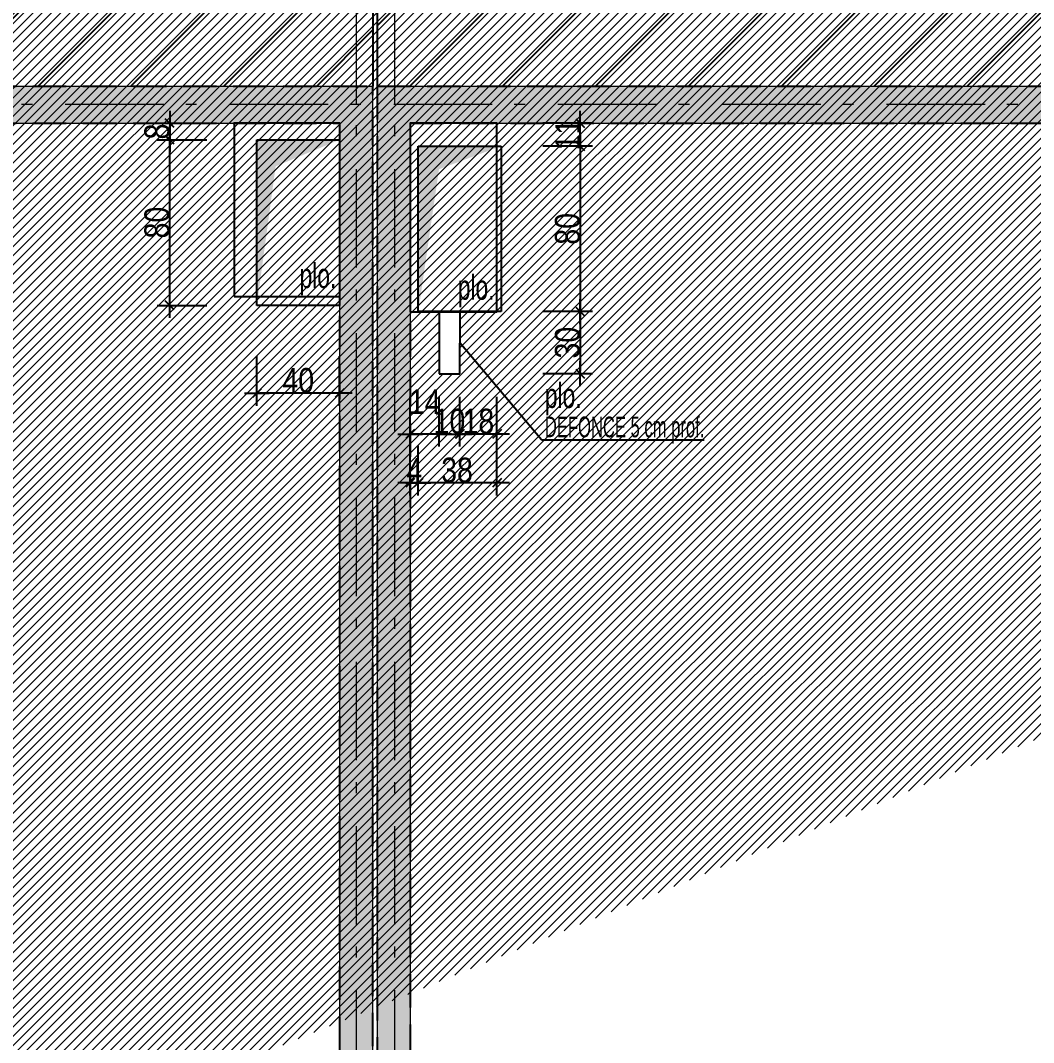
# Model space of a CAD drawing. Header units: centimetres. Extents: x -1744 to 32711, y -16767 to -12567.
# Drawn here: x 29689.8 to 30179.4, y -15395.8 to -14901.9 of the extents above; entities that cross this region are included whole.
import ezdxf

# ---------------------------------------------------------------- set-up
doc = ezdxf.new("R2010")
doc.units = ezdxf.units.CM
doc.header["$LTSCALE"] = 25.4
doc.header["$PDMODE"] = 1
doc.header["$PDSIZE"] = -2
doc.linetypes.add('CACHEX2', pattern=[19.05, 12.7, -6.35])
doc.linetypes.add('Style de ligne -6', pattern=[1.04164, 0.625, -0.20828, 0.06943, -0.13893])
for name, color, linetype in [('01_cote_gen', 4, 'Continuous'), ('01_linteaux', 2, 'Continuous'), ('01_murs_sup', 2, 'CACHEX2'), ('01_poch_murs', 253, 'Continuous'), ('01_resv', 32, 'Continuous'), ('01_texte', 230, 'Continuous'), ('AA_COTES', 2, 'Continuous')]:
    doc.layers.add(name, color=color, linetype=linetype)
for name, color, linetype, lineweight in [('01_murs_coup', 5, 'Continuous', 60), ('01_résv', 32, 'Continuous', 9), ('B Général', 7, 'Continuous', 5)]:
    doc.layers.add(name, color=color, linetype=linetype, lineweight=lineweight)
doc.styles.add('ARIAL NA', font='ARIALN.TTF')
doc.styles.add('STYLE2', font='ARIALN.TTF')
doc.dimstyles.new('JB50', dxfattribs={"dimscale": 0.1, "dimtxt": 150, "dimasz": 15, "dimexe": 0.1, "dimexo": 0.1, "dimgap": 0.09, "dimtad": 1, "dimdec": 1, "dimdsep": 46, "dimtxsty": 'STYLE2', "dimblk1": 'BOND_G', "dimblk2": 'BOND_D', "dimsah": 1, "dimcen": 1.5, "dimdle": 0.01, "dimse1": 1, "dimse2": 1, "dimclrd": 4, "dimclre": 2, "dimclrt": 6, "dimazin": 2, "dimtfac": 2.333333, "dimtdec": 1, "dimtix": 1, "dimtmove": 2, "dimatfit": 3, "dimldrblk": 'BOND_G', "dimfxl": 1, "dimtolj": 1, "dimtzin": 0, "dimarcsym": 0})
doc.dimstyles.new('JB50res', dxfattribs={"dimscale": 0.1, "dimtxt": 120, "dimasz": 12, "dimexe": 0.1, "dimexo": 0.1, "dimgap": 0.09, "dimtad": 1, "dimdec": 1, "dimdsep": 46, "dimtxsty": 'STYLE2', "dimblk1": 'BOND_G', "dimblk2": 'BOND_D', "dimsah": 1, "dimcen": 1.5, "dimdle": 0.01, "dimse1": 1, "dimse2": 1, "dimclrd": 4, "dimclre": 2, "dimclrt": 6, "dimazin": 2, "dimtfac": 2.333333, "dimtdec": 1, "dimtix": 1, "dimtmove": 2, "dimatfit": 3, "dimldrblk": 'BOND_G', "dimfxl": 1, "dimtolj": 1, "dimtzin": 0, "dimarcsym": 0})

# ---------------------------------------------------------------- blocks, each defined once
blk = doc.blocks.new('BOND_G')
at = {"layer": 'AA_COTES', "color": 0}
for p, q in [((0, -5), (0, 15)), ((5, 0), (-5, 0)), ((1.77, 1.77), (-1.77, -1.77))]:
    blk.add_line(p, q, dxfattribs=at)
blk = doc.blocks.new('BOND_D')
at = {"layer": 'AA_COTES', "color": 0}
for p, q in [((0, 5), (0, -15)), ((5, 0), (-5, 0)), ((-1.77, -1.77), (1.77, 1.77))]:
    blk.add_line(p, q, dxfattribs=at)
blk = doc.blocks.new('*D248')
at = {"layer": '01_cote_gen', "color": 4, "lineweight": -2, "transparency": 16777216}
blk.add_line((29960.31, -14963.79), (29960.31, -15041.39), dxfattribs=at)
at = {"layer": 'Defpoints', "color": 0, "transparency": 16777216}
for p in [(29912.67, -14962.59), (29932.34, -15042.59), (29960.31, -15042.59)]:
    blk.add_point(p, dxfattribs=at)
at = {"layer": '01_cote_gen', "color": 4, "lineweight": -2, "transparency": 16777216, "xscale": 1.2, "yscale": 1.2, "zscale": 1.2}
for name, p, rotation in [('BOND_G', (29960.31, -14962.59), 90), ('BOND_D', (29960.31, -15042.59), 270)]:
    blk.add_blockref(name, p, dxfattribs=dict(at, rotation=rotation))
at = {"layer": '01_cote_gen', "color": 6, "transparency": 16777216, "insert": (29954.18, -15002.59), "char_height": 12, "attachment_point": 5, "rotation": 90, "style": 'STYLE2'}
blk.add_mtext('\\A1;80', dxfattribs=at)
blk = doc.blocks.new('*D249')
at = {"layer": '01_cote_gen', "color": 4, "lineweight": -2, "transparency": 16777216}
for p, q in [((29960.31, -14950.36), (29960.31, -14949.16)), ((29960.31, -14962.59), (29960.31, -14951.56)), ((29960.31, -14963.79), (29960.31, -14964.99))]:
    blk.add_line(p, q, dxfattribs=at)
at = {"layer": 'Defpoints', "color": 0, "transparency": 16777216}
for p in [(29948.82, -14951.56), (29960.31, -14951.56), (29948.82, -14962.59)]:
    blk.add_point(p, dxfattribs=at)
at = {"layer": '01_cote_gen', "color": 4, "lineweight": -2, "transparency": 16777216, "xscale": 1.2, "yscale": 1.2, "zscale": 1.2}
for name, p, rotation in [('BOND_D', (29960.31, -14951.56), 270), ('BOND_G', (29960.31, -14962.59), 90)]:
    blk.add_blockref(name, p, dxfattribs=dict(at, rotation=rotation))
at = {"layer": '01_cote_gen', "color": 6, "transparency": 16777216, "insert": (29954.28, -14957.07), "char_height": 12, "attachment_point": 5, "rotation": 90, "style": 'STYLE2'}
blk.add_mtext('\\A1;11', dxfattribs=at)
blk = doc.blocks.new('*D250')
at = {"layer": '01_cote_gen', "color": 4, "lineweight": -2, "transparency": 16777216}
blk.add_line((29960.31, -15043.79), (29960.31, -15071.39), dxfattribs=at)
at = {"layer": 'Defpoints', "color": 0, "transparency": 16777216}
for p in [(29912.62, -15042.59), (29902.09, -15072.59), (29960.31, -15072.59)]:
    blk.add_point(p, dxfattribs=at)
at = {"layer": '01_cote_gen', "color": 4, "lineweight": -2, "transparency": 16777216, "xscale": 1.2, "yscale": 1.2, "zscale": 1.2}
for name, p, rotation in [('BOND_G', (29960.31, -15042.59), 90), ('BOND_D', (29960.31, -15072.59), 270)]:
    blk.add_blockref(name, p, dxfattribs=dict(at, rotation=rotation))
at = {"layer": '01_cote_gen', "color": 6, "transparency": 16777216, "insert": (29954.18, -15057.59), "char_height": 12, "attachment_point": 5, "rotation": 90, "style": 'STYLE2'}
blk.add_mtext('\\A1;30', dxfattribs=at)
blk = doc.blocks.new('*D251')
at = {"layer": '01_cote_gen', "color": 4, "lineweight": -2, "transparency": 16777216}
blk.add_line((29918.89, -15125.39), (29883.29, -15125.39), dxfattribs=at)
at = {"layer": 'Defpoints', "color": 0, "transparency": 16777216}
for p in [(29882.09, -15042.67), (29920.09, -15045.27), (29882.09, -15125.39)]:
    blk.add_point(p, dxfattribs=at)
at = {"layer": '01_cote_gen', "color": 4, "lineweight": -2, "transparency": 16777216, "xscale": 1.2, "yscale": 1.2, "zscale": 1.2, "rotation": 180}
blk.add_blockref('BOND_D', (29882.09, -15125.39), dxfattribs=at)
at = {"layer": '01_cote_gen', "color": 4, "lineweight": -2, "transparency": 16777216, "xscale": 1.2, "yscale": 1.2, "zscale": 1.2}
blk.add_blockref('BOND_G', (29920.09, -15125.39), dxfattribs=at)
at = {"layer": '01_cote_gen', "color": 6, "transparency": 16777216, "insert": (29900.79, -15119.26), "char_height": 12, "attachment_point": 5, "style": 'STYLE2'}
blk.add_mtext('\\A1;38', dxfattribs=at)
blk = doc.blocks.new('*D252')
at = {"layer": '01_cote_gen', "color": 4, "lineweight": -2, "transparency": 16777216}
blk.add_line((29890.99, -15101.76), (29879.37, -15101.76), dxfattribs=at)
at = {"layer": 'Defpoints', "color": 0, "transparency": 16777216}
for p in [(29878.17, -15075.51), (29892.19, -15075.51), (29878.17, -15101.76)]:
    blk.add_point(p, dxfattribs=at)
at = {"layer": '01_cote_gen', "color": 4, "lineweight": -2, "transparency": 16777216, "xscale": 1.2, "yscale": 1.2, "zscale": 1.2, "rotation": 180}
blk.add_blockref('BOND_D', (29878.17, -15101.76), dxfattribs=at)
at = {"layer": '01_cote_gen', "color": 4, "lineweight": -2, "transparency": 16777216, "xscale": 1.2, "yscale": 1.2, "zscale": 1.2}
blk.add_blockref('BOND_G', (29892.19, -15101.76), dxfattribs=at)
at = {"layer": '01_cote_gen', "color": 6, "transparency": 16777216, "insert": (29885.18, -15086.14), "char_height": 12, "attachment_point": 5, "style": 'STYLE2'}
blk.add_mtext('\\A1;14', dxfattribs=at)
blk = doc.blocks.new('*D253')
at = {"layer": '01_cote_gen', "color": 4, "lineweight": -2, "transparency": 16777216}
for p, q in [((29890.99, -15101.76), (29889.79, -15101.76)), ((29892.19, -15101.76), (29902.09, -15101.76)), ((29903.29, -15101.76), (29904.49, -15101.76))]:
    blk.add_line(p, q, dxfattribs=at)
at = {"layer": 'Defpoints', "color": 0, "transparency": 16777216}
for p in [(29892.19, -15079.48), (29902.09, -15085.4), (29902.09, -15101.76)]:
    blk.add_point(p, dxfattribs=at)
at = {"layer": '01_cote_gen', "color": 4, "lineweight": -2, "transparency": 16777216, "xscale": 1.2, "yscale": 1.2, "zscale": 1.2}
blk.add_blockref('BOND_G', (29892.19, -15101.76), dxfattribs=at)
at = {"layer": '01_cote_gen', "color": 4, "lineweight": -2, "transparency": 16777216, "xscale": 1.2, "yscale": 1.2, "zscale": 1.2, "rotation": 180}
blk.add_blockref('BOND_D', (29902.09, -15101.76), dxfattribs=at)
at = {"layer": '01_cote_gen', "color": 6, "transparency": 16777216, "insert": (29897.14, -15095.62), "char_height": 12, "attachment_point": 5, "style": 'STYLE2'}
blk.add_mtext('\\A1;10', dxfattribs=at)
blk = doc.blocks.new('*D254')
at = {"layer": '01_cote_gen', "color": 4, "lineweight": -2, "transparency": 16777216}
blk.add_line((29918.89, -15101.76), (29903.34, -15101.76), dxfattribs=at)
at = {"layer": 'Defpoints', "color": 0, "transparency": 16777216}
for p in [(29902.14, -15077.43), (29902.14, -15101.76), (29920.09, -15112.21)]:
    blk.add_point(p, dxfattribs=at)
at = {"layer": '01_cote_gen', "color": 4, "lineweight": -2, "transparency": 16777216, "xscale": 1.2, "yscale": 1.2, "zscale": 1.2, "rotation": 180}
blk.add_blockref('BOND_D', (29902.14, -15101.76), dxfattribs=at)
at = {"layer": '01_cote_gen', "color": 4, "lineweight": -2, "transparency": 16777216, "xscale": 1.2, "yscale": 1.2, "zscale": 1.2}
blk.add_blockref('BOND_G', (29920.09, -15101.76), dxfattribs=at)
at = {"layer": '01_cote_gen', "color": 6, "transparency": 16777216, "insert": (29911.11, -15095.62), "char_height": 12, "attachment_point": 5, "style": 'STYLE2'}
blk.add_mtext('\\A1;18', dxfattribs=at)
blk = doc.blocks.new('*D255')
at = {"layer": '01_cote_gen', "color": 4, "lineweight": -2, "transparency": 16777216}
for p, q in [((29876.97, -15125.39), (29875.77, -15125.39)), ((29878.17, -15125.39), (29882.09, -15125.39)), ((29883.29, -15125.39), (29884.49, -15125.39))]:
    blk.add_line(p, q, dxfattribs=at)
at = {"layer": 'Defpoints', "color": 0, "transparency": 16777216}
for p in [(29878.17, -15118.48), (29882.09, -15118.48), (29882.09, -15125.39)]:
    blk.add_point(p, dxfattribs=at)
at = {"layer": '01_cote_gen', "color": 4, "lineweight": -2, "transparency": 16777216, "xscale": 1.2, "yscale": 1.2, "zscale": 1.2}
blk.add_blockref('BOND_G', (29878.17, -15125.39), dxfattribs=at)
at = {"layer": '01_cote_gen', "color": 4, "lineweight": -2, "transparency": 16777216, "xscale": 1.2, "yscale": 1.2, "zscale": 1.2, "rotation": 180}
blk.add_blockref('BOND_D', (29882.09, -15125.39), dxfattribs=at)
at = {"layer": '01_cote_gen', "color": 6, "transparency": 16777216, "insert": (29880.13, -15119.38), "char_height": 12, "attachment_point": 5, "style": 'STYLE2'}
blk.add_mtext('\\A1;4', dxfattribs=at)
blk = doc.blocks.new('*D256')
at = {"layer": '01_cote_gen', "color": 4, "lineweight": -2, "transparency": 16777216}
blk.add_line((29761.94, -15038.36), (29761.94, -14960.76), dxfattribs=at)
at = {"layer": 'Defpoints', "color": 0, "transparency": 16777216}
for p in [(29761.94, -14959.56), (29819.49, -14959.56), (29813.54, -15039.56)]:
    blk.add_point(p, dxfattribs=at)
at = {"layer": '01_cote_gen', "color": 4, "lineweight": -2, "transparency": 16777216, "xscale": 1.2, "yscale": 1.2, "zscale": 1.2}
for name, p, rotation in [('BOND_D', (29761.94, -14959.56), 90), ('BOND_G', (29761.94, -15039.56), 270)]:
    blk.add_blockref(name, p, dxfattribs=dict(at, rotation=rotation))
at = {"layer": '01_cote_gen', "color": 6, "transparency": 16777216, "insert": (29755.8, -14999.56), "char_height": 12, "attachment_point": 5, "rotation": 90, "style": 'STYLE2'}
blk.add_mtext('\\A1;80', dxfattribs=at)
blk = doc.blocks.new('*D257')
at = {"layer": '01_cote_gen', "color": 4, "lineweight": -2, "transparency": 16777216}
blk.add_line((29761.94, -14958.36), (29761.94, -14952.76), dxfattribs=at)
at = {"layer": 'Defpoints', "color": 0, "transparency": 16777216}
for p in [(29761.94, -14951.56), (29775.71, -14951.56), (29775.71, -14959.56)]:
    blk.add_point(p, dxfattribs=at)
at = {"layer": '01_cote_gen', "color": 4, "lineweight": -2, "transparency": 16777216, "xscale": 1.2, "yscale": 1.2, "zscale": 1.2}
for name, p, rotation in [('BOND_D', (29761.94, -14951.56), 90), ('BOND_G', (29761.94, -14959.56), 270)]:
    blk.add_blockref(name, p, dxfattribs=dict(at, rotation=rotation))
at = {"layer": '01_cote_gen', "color": 6, "transparency": 16777216, "insert": (29755.8, -14955.56), "char_height": 12, "attachment_point": 5, "rotation": 90, "style": 'STYLE2'}
blk.add_mtext('\\A1;8', dxfattribs=at)
blk = doc.blocks.new('*D258')
at = {"layer": '01_cote_gen', "color": 4, "lineweight": -2, "transparency": 16777216}
blk.add_line((29842.87, -15082.05), (29805.27, -15082.05), dxfattribs=at)
at = {"layer": 'Defpoints', "color": 0, "transparency": 16777216}
for p in [(29804.07, -15039.56), (29844.07, -15039.56), (29804.07, -15082.05)]:
    blk.add_point(p, dxfattribs=at)
at = {"layer": '01_cote_gen', "color": 4, "lineweight": -2, "transparency": 16777216, "xscale": 1.2, "yscale": 1.2, "zscale": 1.2, "rotation": 180}
blk.add_blockref('BOND_D', (29804.07, -15082.05), dxfattribs=at)
at = {"layer": '01_cote_gen', "color": 4, "lineweight": -2, "transparency": 16777216, "xscale": 1.2, "yscale": 1.2, "zscale": 1.2}
blk.add_blockref('BOND_G', (29844.07, -15082.05), dxfattribs=at)
at = {"layer": '01_cote_gen', "color": 6, "transparency": 16777216, "insert": (29824.07, -15075.92), "char_height": 12, "attachment_point": 5, "style": 'STYLE2'}
blk.add_mtext('\\A1;40', dxfattribs=at)
blk = doc.blocks.new('*D514')
at = {"layer": '01_cote_gen', "color": 4, "lineweight": -2, "transparency": 16777216}
blk.add_line((28838.66, -14888.64), (29858.66, -14888.64), dxfattribs=at)
at = {"layer": 'Defpoints', "color": 0, "transparency": 16777216}
for p in [(29860.16, -14888.64), (29860.16, -14902.16), (28837.16, -14933.56)]:
    blk.add_point(p, dxfattribs=at)
at = {"layer": '01_cote_gen', "color": 4, "lineweight": -2, "transparency": 16777216, "xscale": 1.5, "yscale": 1.5, "zscale": 1.5, "rotation": 180}
blk.add_blockref('BOND_G', (28837.16, -14888.64), dxfattribs=at)
at = {"layer": '01_cote_gen', "color": 4, "lineweight": -2, "transparency": 16777216, "xscale": 1.5, "yscale": 1.5, "zscale": 1.5}
blk.add_blockref('BOND_D', (29860.16, -14888.64), dxfattribs=at)
at = {"layer": '01_cote_gen', "color": 6, "transparency": 16777216, "insert": (29348.66, -14880.97), "char_height": 15, "attachment_point": 5, "style": 'STYLE2'}
blk.add_mtext('\\A1;1023', dxfattribs=at)

msp = doc.modelspace()

# ---------------------------------------------------------------- hatches: boundary and pattern name
at = {"layer": '01_murs_sup'}
h = msp.add_hatch(dxfattribs=at)
h.set_pattern_fill('DASH', color=256, scale=2.5, angle=135)
h.set_pattern_definition([(135, (-11657.174, -4351.756), (-11.2253202, 9e-16), [7.9375, -7.9375])])
h.paths.add_polyline_path([(31041.17, -15544.61), (30887.17, -15544.61), (30887.17, -15560.61), (31041.17, -15560.61)])
h.paths.add_polyline_path([(30687.18, -15544.56), (30491.19, -15544.56), (30491.19, -15560.56), (30687.18, -15560.56)])
h.paths.add_polyline_path([(30391.19, -15544.56), (30191.17, -15544.56), (30191.17, -15560.56), (30391.19, -15560.56)])
h.paths.add_polyline_path([(30091.17, -15544.56), (29878.17, -15544.56), (29878.17, -14951.56), (30243.17, -14951.56), (30243.17, -14933.56), (29862.17, -14933.56), (29862.17, -15560.56), (30091.17, -15560.56)])
h.paths.add_polyline_path([(29860.17, -14933.56), (29187.77, -14933.56), (29187.77, -14951.56), (29844.17, -14951.56), (29844.17, -15544.56), (29741.17, -15544.56), (29741.17, -15560.56), (29844.17, -15560.56), (29844.17, -15760.56), (29860.17, -15760.56)])
h.paths.add_polyline_path([(29541.17, -15544.56), (29391.17, -15544.56), (29391.17, -15560.56), (29541.17, -15560.56)], flags=17)
at = {"layer": '01_poch_murs'}
h = msp.add_hatch(dxfattribs=at)
h.set_pattern_fill('ANSI31', color=256, scale=10)
h.paths.add_polyline_path([(30773.17, -14803.56), (30458.17, -14803.56), (30458.17, -14859.58), (30773.17, -14859.58)], flags=17)
h.paths.add_polyline_path([(30773.17, -14877.58), (30458.17, -14877.58), (30458.17, -14933.56), (30773.17, -14933.56)], flags=17)
h.paths.add_polyline_path([(31267.16, -14859.66), (30793.17, -14859.58), (30793.17, -14803.56), (30773.17, -14803.56), (30773.17, -14859.58), (30458.17, -14859.58), (30458.17, -14803.56), (30440.17, -14803.56), (30440.17, -14933.56), (30458.17, -14933.56), (30458.17, -14877.58), (30773.17, -14877.58), (30773.17, -14933.56), (30793.17, -14933.56), (30793.17, -14877.58), (31267.16, -14877.66)])
h.paths.add_polyline_path([(30793.17, -14803.56), (30793.17, -14859.58), (31267.16, -14859.66), (31267.16, -14803.56)])
h.paths.add_polyline_path([(31267.16, -14877.66), (30793.17, -14877.58), (30793.17, -14933.56), (31267.16, -14933.56), (31267.16, -14906.56)], flags=17)
h.paths.add_polyline_path([(29860.16, -14803.56), (29315.16, -14803.56), (29213.16, -14803.56), (28802.16, -14803.56), (28802.16, -14785.56), (28837.16, -14785.56), (28837.16, -14745.56), (28802.16, -14745.56), (28802.16, -14740.56), (28837.16, -14740.56), (28837.16, -14657.56), (28802.16, -14657.56), (28802.16, -14652.56), (28837.16, -14652.56), (28837.16, -14572.56), (28817.24, -14572.56), (28817, -14552.56), (28802.16, -14552.56), (28802.16, -14547.56), (28837.16, -14547.56), (28837.16, -14507.56), (28802.16, -14507.56), (28802.16, -14502.56), (28837.16, -14502.56), (28837.16, -14442.56), (28817.24, -14442.56), (28817.16, -14442.56), (28817.16, -14436.18), (28817, -14422.56), (28837.16, -14422.56), (28837.16, -14417.56), (28807.19, -14417.56), (28807.19, -14422.56), (28807.16, -14426.69), (28804.16, -14426.69), (28804.16, -14424.22), (28802.16, -14424.22), (28802.16, -14422.56), (28802.19, -14422.56), (28802.19, -14398.06), (28785.16, -14398.06), (28682.16, -14398.06), (28672.16, -14398.06), (28672.16, -14403.56), (28672.16, -14536.56), (28672.16, -14755.56), (28652.16, -14755.56), (28487.16, -14755.56), (28487.16, -14868.06, -0.02262), (28533.23, -14933.56), (29084.57, -14933.56), (29187.77, -14933.56), (29187.77, -14933.56), (29860.16, -14933.56)])
h.paths.add_polyline_path([(31270.08, -14863.19), (31270.08, -14826.62), (31232.58, -14826.62), (31232.58, -14863.19)], flags=9)
edge = h.paths.add_edge_path()
edge.add_arc((30369.66, -14849.78), 30.98, 0, 360)
h.paths.add_polyline_path([(30440.17, -14803.56), (30345.17, -14803.56), (30243.17, -14803.56), (29862.17, -14803.56), (29862.16, -14803.56), (29862.16, -14933.56), (30243.17, -14933.56), (30344.16, -14933.56), (30345.17, -14933.56), (30440.17, -14933.56)])
h = msp.add_hatch(color=256, dxfattribs=at)
h.dxf.hatch_style = 1
h.paths.add_polyline_path([(29213.16, -14933.56), (28837.16, -14933.56), (28853.16, -14933.56), (28855.14, -14933.56), (28853.16, -15560.56), (29061.16, -15560.56), (29061.16, -15544.56), (28855.16, -15544.56), (28855.16, -14951.56), (29213.16, -14951.56)])
h.paths.add_polyline_path([(29860.16, -14933.56), (29315.16, -14933.56), (29315.16, -14951.56), (29844.16, -14951.56), (29844.16, -15544.56), (29741.16, -15544.56), (29741.16, -15560.56), (29844.16, -15560.56), (29844.16, -15760.56), (29860.16, -15760.56)])
h.paths.add_polyline_path([(30242.16, -14933.56), (29862.16, -14933.56), (29862.16, -15560.56), (30091.16, -15560.56), (30091.16, -15544.56), (29878.16, -15544.56), (29878.16, -14951.56), (30242.16, -14951.56)])
h.paths.add_polyline_path([(31283.16, -15198.56), (31267.16, -15198.56), (31267.16, -15331.56), (31283.16, -15331.56)])
h.paths.add_polyline_path([(31283.16, -15431.56), (31267.16, -15431.56), (31267.16, -15544.56), (31141.16, -15544.56), (31141.16, -15560.56), (31283.16, -15560.56)])
h.paths.add_polyline_path([(31041.16, -15544.56), (30887.16, -15544.56), (30887.16, -15560.56), (31041.16, -15560.56)])
h.paths.add_polyline_path([(30687.16, -15544.56), (30491.16, -15544.56), (30491.16, -15560.56), (30687.16, -15560.56)])
h.paths.add_polyline_path([(30391.16, -15544.56), (30191.16, -15544.56), (30191.16, -15560.56), (30391.16, -15560.56)])
h.paths.add_polyline_path([(29541.16, -15544.56), (29391.16, -15544.56), (29391.16, -15560.56), (29541.16, -15560.56)], flags=17)
h.paths.add_polyline_path([(29291.16, -15544.56), (29161.16, -15544.56), (29161.16, -15560.56), (29291.16, -15560.56)])
h.paths.add_polyline_path([(31267.17, -14933.56), (31283.16, -14933.56), (31283.16, -14903.56), (31267.16, -14903.56), (31267.16, -14933.56)])
h.paths.add_polyline_path([(31283.16, -14951.56), (30883.16, -14951.56), (30883.16, -14942.56), (30883.16, -14942.56), (30883.16, -14933.56), (30344.16, -14933.56), (30344.16, -14951.56), (31267.16, -14951.56), (31267.16, -15098.56), (31283.16, -15098.56)])
at = {"layer": '01_résv'}
h = msp.add_hatch(dxfattribs=at)
h.set_pattern_fill('ANSI31', color=256)
h.set_pattern_definition([(45, (23651.7992, -19078.7956), (-2.245064, 2.245064), [])])
h.paths.add_polyline_path([(29892.08, -15042.56), (29892.08, -15072.59), (29902.08, -15072.59), (29902.08, -15042.62)], flags=17)
h.paths.add_polyline_path([(28263.8, -14511.48), (28263.8, -14581.48), (28273.8, -14581.48), (28273.8, -14511.48)])
h.paths.add_polyline_path([(28495, -14971.93), (28495.4, -15031.93), (28505.4, -15031.93), (28505, -14971.93)], flags=17)
h.paths.add_polyline_path([(28264.53, -14966.84), (28194.53, -14966.84), (28194.53, -14976.84), (28264.53, -14976.84)], flags=17)
h.paths.add_polyline_path([(28284.53, -14966.84), (28344.53, -14966.84), (28344.53, -14976.84), (28284.53, -14976.84)], flags=17)
h.paths.add_polyline_path([(27483.61, -15762.41), (27483.61, -15702.41), (27493.61, -15702.41), (27493.61, -15762.41)], flags=17)
h.paths.add_polyline_path([(28214.86, -14432.47), (28154.86, -14432.47), (28154.86, -14422.47), (28214.86, -14422.47)])
edge = h.paths.add_edge_path()
edge.add_line((30497.74, -15120.54), (30537.74, -15120.54))
edge.add_line((30537.74, -15120.54), (30566.35, -15148.83))
edge.add_line((30566.35, -15148.83), (30569.5, -15145.68))
edge.add_line((30569.5, -15145.68), (30572.87, -15142.31))
edge.add_line((30572.87, -15142.31), (30573.42, -15141.76))
edge.add_line((30573.42, -15141.76), (30538.77, -15107.1))
edge.add_line((30498.09, -15120.54), (30498.09, -15110.54))
edge.add_line((30498.09, -15110.54), (30542.21, -15110.54))
edge.add_line((29889.79, -14687.41), (29889.69, -14687.41))
edge.add_line((29889.69, -14687.41), (29889.71, -14664.36))
edge.add_line((29889.71, -14664.36), (29899.71, -14664.36))
edge.add_line((29899.71, -14664.36), (29899.8, -14694.4))
edge.add_line((29899.8, -14694.4), (29889.69, -14694.34))
edge.add_line((28866.94, -14687.41), (28866.84, -14687.41))
edge.add_line((28866.84, -14687.41), (28866.84, -14657.41))
edge.add_line((28866.84, -14657.41), (28876.84, -14657.41))
edge.add_line((28876.84, -14657.41), (28876.84, -14687.41))
edge.add_line((28876.84, -14687.41), (28866.84, -14687.41))
edge.add_line((27175.63, -16464.54), (27259.03, -16464.56))
edge.add_line((27259.03, -16464.56), (27259.44, -16474.52))
edge.add_line((27259.44, -16474.52), (27179.43, -16474.5))
edge.add_line((27179.43, -16474.5), (27179.03, -16467.9))
h.paths.add_polyline_path([(30573.6, -14589.64), (30566.53, -14582.57), (30537.85, -14610.86), (30497.85, -14610.86), (30497.85, -14620.86), (30541.99, -14620.86)])

# ---------------------------------------------------------------- linework, layer by layer
at = {"layer": '01_linteaux'}
for p, q in [((29860.16, -14803.56), (29860.16, -14933.56)), ((29862.16, -14803.56), (29862.16, -14933.56))]:
    msp.add_line(p, q, dxfattribs=at)
at = {"layer": '01_murs_coup', "linetype": 'Continuous', "lineweight": 18}
for p, q in [((29315.16, -14933.56), (29860.16, -14933.56)), ((29315.16, -14933.56), (29860.16, -14933.56)), ((29860.16, -15760.56), (29860.16, -14933.56)), ((29862.16, -14933.56), (30242.16, -14933.56)), ((29862.16, -14933.56), (30242.16, -14933.56)), ((29862.16, -14933.56), (29862.16, -15560.56)), ((29315.16, -14951.56), (29844.16, -14951.56)), ((29315.16, -14951.56), (29844.16, -14951.56)), ((29844.16, -15544.56), (29844.16, -14951.56)), ((29878.16, -14951.56), (29878.16, -15544.56)), ((29878.16, -14951.56), (30242.16, -14951.56)), ((29878.16, -14951.56), (30242.16, -14951.56))]:
    msp.add_line(p, q, dxfattribs=at)
at = {"layer": '01_murs_sup', "ltscale": 0.05}
for p, q in [((29187.77, -14933.56), (29860.17, -14933.56)), ((29860.17, -15760.56), (29860.17, -14933.56)), ((29862.17, -14933.56), (29862.17, -15560.56)), ((29862.17, -14933.56), (30243.17, -14933.56)), ((29187.77, -14951.56), (29844.17, -14951.56)), ((29844.17, -15544.56), (29844.17, -14951.56)), ((29878.17, -14951.56), (29878.17, -15544.56)), ((29878.17, -14951.56), (30243.17, -14951.56))]:
    msp.add_line(p, q, dxfattribs=at)
at = {"layer": '01_resv'}
for p, q in [((29804.07, -14959.56), (29844.07, -14959.56)), ((29804.07, -15039.56), (29804.07, -14959.56)), ((29844.07, -14959.56), (29844.07, -15039.56)), ((29882.09, -14962.59), (29922.09, -14962.59)), ((29882.09, -15042.59), (29882.09, -14962.59)), ((29922.09, -14962.59), (29922.09, -15042.59)), ((29844.07, -15039.56), (29804.07, -15039.56)), ((29922.09, -15042.59), (29882.09, -15042.59)), ((29892.18, -15042.59), (29892.19, -15072.59)), ((29902.09, -15072.59), (29902.26, -15042.66)), ((29892.19, -15072.59), (29902.09, -15072.59))]:
    msp.add_line(p, q, dxfattribs=at)
for points in [[(29793.09, -15035.31), (29844.09, -15035.31), (29844.09, -14951.56), (29793.09, -14951.56)], [(29878.09, -15042.74), (29920.09, -15042.74), (29920.08, -14951.56), (29878.09, -14951.56)]]:
    msp.add_lwpolyline(points, close=True, dxfattribs=at)
for points in [[(29804.07, -15039.56), (29804.07, -14959.56), (29813.13, -14972.36)], [(29804.07, -14959.56), (29844.07, -14959.56), (29813.13, -14972.36)], [(29882.09, -15042.59), (29882.09, -14962.59), (29892.07, -14973.79)], [(29882.09, -14962.59), (29922.09, -14962.59), (29892.07, -14973.79)]]:
    msp.add_solid(points, dxfattribs=at)
at = {"layer": '01_texte'}
for q in [(29902.18, -15057.63), (30020.21, -15104.49)]:
    msp.add_line((29941.66, -15104.49), q, dxfattribs=at)
at = {"layer": 'B Général', "color": 1, "linetype": 'Style de ligne -6', "lineweight": 13, "ltscale": 3, "true_color": 0xff0000}
for p, q in [((29852.24, -15656.31), (29852.21, -13560.02)), ((29870.72, -15656.31), (29870.7, -13560.02)), ((31267.17, -14942.56), (26650.5, -14942.56))]:
    msp.add_line(p, q, dxfattribs=at)

# ---------------------------------------------------------------- texts
at = {"layer": '01_texte'}
for s, height, style, width, p in [('plo.', 12, 'ARIAL NA', 0.8, (29824.71, -15031.18)), ('plo.', 12, 'ARIAL NA', 0.8, (29901.17, -15036.85)), ('plo.', 12, 'ARIAL NA', 0.8, (29943.25, -15089.16)), ('DEFONCE 5 cm prof.', 10, 'STYLE2', 0.7, (29943.24, -15103.32))]:
    msp.add_text(s, height=height, dxfattribs=dict(at, style=style, width=width)).set_placement(p)

# ---------------------------------------------------------------- dimensions: what is measured, and where the dimension line sits
at = {"layer": '01_cote_gen'}
for base, p1, p2, dimstyle, picture, middle in [((29860.16, -14888.64), (28837.16, -14933.56), (29860.16, -14902.16), 'JB50', '*D514', (29348.66, -14880.97)), ((29804.07, -15082.05), (29844.07, -15039.56), (29804.07, -15039.56), 'JB50res', '*D258', (29824.07, -15075.92))]:
    dim = msp.add_linear_dim(base=base, p1=p1, p2=p2, dimstyle=dimstyle, dxfattribs=at)
    dim.commit()
    dim.dimension.update_dxf_attribs({"geometry": picture, "text_midpoint": middle})
for base, p1, p2, picture, middle in [((29761.94, -14951.56), (29775.71, -14959.56), (29775.71, -14951.56), '*D257', (29755.8, -14955.56)), ((29960.31, -14951.56), (29948.82, -14962.59), (29948.82, -14951.56), '*D249', (29954.28, -14957.07)), ((29761.94, -14959.56), (29813.54, -15039.56), (29819.49, -14959.56), '*D256', (29755.8, -14999.56)), ((29960.31, -15042.59), (29912.67, -14962.59), (29932.34, -15042.59), '*D248', (29954.18, -15002.59)), ((29960.31, -15072.59), (29912.62, -15042.59), (29902.09, -15072.59), '*D250', (29954.18, -15057.59))]:
    dim = msp.add_linear_dim(base=base, p1=p1, p2=p2, angle=90, dimstyle='JB50res', dxfattribs=at)
    dim.commit()
    dim.dimension.update_dxf_attribs({"geometry": picture, "text_midpoint": middle})
for base, p1, p2, picture, middle in [((29882.09, -15125.39), (29920.09, -15045.27), (29882.09, -15042.67), '*D251', (29900.79, -15119.26)), ((29878.17, -15101.76), (29892.19, -15075.51), (29878.17, -15075.51), '*D252', (29885.18, -15086.14))]:
    dim = msp.add_linear_dim(base=base, p1=p1, p2=p2, dimstyle='JB50res', dxfattribs=at)
    dim.commit()
    dim.dimension.update_dxf_attribs({"geometry": picture, "text_midpoint": middle, "dimtype": 160})
for base, p1, p2, text, picture, middle in [((29902.09, -15101.76), (29892.19, -15079.48), (29902.09, -15085.4), '10', '*D253', (29897.14, -15095.62)), ((29902.14, -15101.76), (29920.09, -15112.21), (29902.14, -15077.43), '18', '*D254', (29911.11, -15095.62)), ((29882.09, -15125.39), (29878.17, -15118.48), (29882.09, -15118.48), '4', '*D255', (29880.13, -15119.38))]:
    dim = msp.add_linear_dim(base=base, p1=p1, p2=p2, text=text, dimstyle='JB50res', dxfattribs=at)
    dim.commit()
    dim.dimension.update_dxf_attribs({"geometry": picture, "text_midpoint": middle})

doc.saveas('drawing.dxf')
